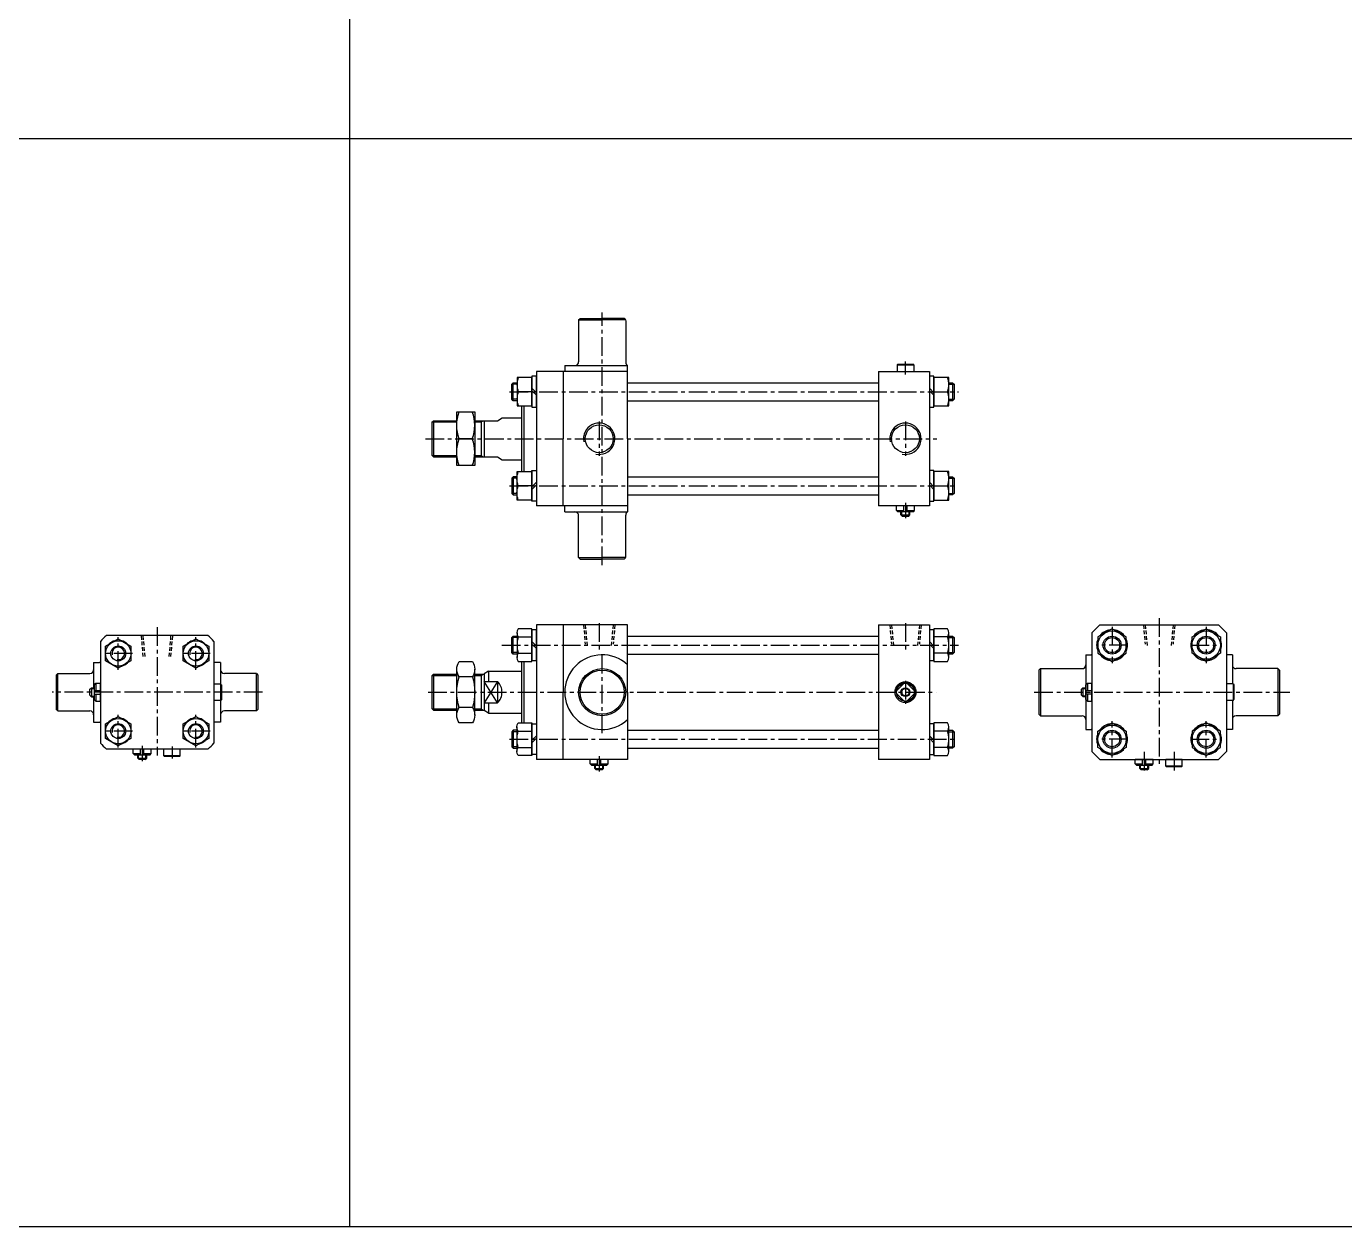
# Model space of a CAD drawing. Extents: x -819 to 29893, y -8942 to 9886.
# Drawn here: x 1222 to 2104, y 1846 to 2649 of the extents above; entities that cross this region are included whole.
import ezdxf

# ---------------------------------------------------------------- set-up
doc = ezdxf.new("R2010")
doc.units = 0
doc.header["$LTSCALE"] = 10
doc.header["$MEASUREMENT"] = 0
for name, pattern in [('CENTER', [2, 1.25, -0.25, 0.25, -0.25]), ('CENTERX2', [4, 2.5, -0.5, 0.5, -0.5]), ('HIDDEN', [0.375, 0.25, -0.125])]:
    doc.linetypes.add(name, pattern=pattern)
doc.layers.get('0').update_dxf_attribs({"linetype": 'CONTINUOUS'})
doc.layers.get('DEFPOINTS').update_dxf_attribs({"linetype": 'CONTINUOUS'})
for name, color, linetype in [('CEN', 1, 'CENTERX2'), ('CENTER', 1, 'CENTER'), ('ML', 7, 'CONTINUOUS'), ('THIN', 3, 'CONTINUOUS')]:
    doc.layers.add(name, color=color, linetype=linetype)

msp = doc.modelspace()

# ---------------------------------------------------------------- linework, layer by layer
for p, q in [((1438, 1845.54), (1438, 3452.3)), ((0, 2573.92), (4840.22, 2573.92)), ((0, 1845.54), (4840.22, 1845.54))]:
    msp.add_line(p, q)
at = {"layer": 'CEN', "color": 1, "linetype": 'CENTER'}
for p, q in [((1319.1, 2166.83), (1319.1, 2158.94)), ((1969.76, 2163.27), (1969.76, 2149.27)), ((1989.76, 2163.27), (1989.76, 2150.27))]:
    msp.add_line(p, q, dxfattribs=at)
at = {"layer": 'CENTER'}
for p, q in [((1948.26, 2246.94), (1948.26, 2222.6)), ((2011.26, 2246.94), (2011.26, 2222.6)), ((1283.08, 2218.31), (1283.08, 2240.1)), ((1335.08, 2218.31), (1335.08, 2240.1)), ((1958.81, 2234.77), (1937.71, 2234.77)), ((2000.71, 2234.77), (2021.81, 2234.77)), ((1292.53, 2229.21), (1273.63, 2229.21)), ((1344.53, 2229.21), (1325.63, 2229.21)), ((1283.08, 2166.31), (1283.08, 2188.1)), ((1335.08, 2166.31), (1335.08, 2188.1)), ((1948.26, 2159.6), (1948.26, 2183.94)), ((2011.26, 2159.6), (2011.26, 2183.94)), ((1292.53, 2177.21), (1273.63, 2177.21)), ((1344.53, 2177.21), (1325.63, 2177.21)), ((1958.81, 2171.77), (1937.71, 2171.77)), ((2000.71, 2171.77), (2021.81, 2171.77))]:
    msp.add_line(p, q, dxfattribs=at)
at = {"layer": 'DEFPOINTS', "color": 0, "linetype": 'ByBlock'}
msp.add_point((1930.76, 2178.27), dxfattribs=at)
at = {"layer": 'ML'}
for p, q in [((1591.21, 2452.39), (1592.21, 2453.39)), ((1622.71, 2452.39), (1621.71, 2453.39)), ((1591.21, 2452.39), (1591.21, 2424.39)), ((1591.21, 2452.39), (1606.96, 2452.39)), ((1622.71, 2452.39), (1606.96, 2452.39)), ((1622.71, 2452.06), (1622.71, 2424.06)), ((1562.96, 2417.89), (1562.96, 2327.89)), ((1580.96, 2417.89), (1562.96, 2417.89)), ((1623.96, 2417.89), (1580.96, 2417.89)), ((1580.96, 2417.89), (1580.96, 2372.89)), ((1581.96, 2421.89), (1581.96, 2417.89)), ((1623.96, 2417.89), (1623.96, 2421.89)), ((1623.96, 2372.89), (1623.96, 2417.89)), ((1791.96, 2417.89), (1825.96, 2417.89)), ((1791.96, 2417.89), (1791.96, 2372.89)), ((1804.46, 2422.39), (1804.96, 2422.89)), ((1804.46, 2422.39), (1815.46, 2422.39)), ((1804.46, 2417.89), (1815.46, 2417.89)), ((1804.96, 2422.89), (1814.96, 2422.89)), ((1815.46, 2422.39), (1814.96, 2422.89)), ((1825.96, 2417.89), (1825.96, 2327.89)), ((1547.4, 2398.39), (1547.4, 2410.39)), ((1841.51, 2410.39), (1841.51, 2398.39)), ((1559.96, 2404.39), (1550.8, 2404.39)), ((1559.96, 2406.74), (1562.96, 2403.74)), ((1559.96, 2405.04), (1562.96, 2402.04)), ((1828.96, 2403.74), (1825.96, 2406.74)), ((1828.96, 2402.04), (1825.96, 2405.04)), ((1828.96, 2404.39), (1838.11, 2404.39)), ((1552.96, 2394.89), (1552.96, 2350.89)), ((1554.46, 2394.89), (1554.46, 2350.89)), ((1492.96, 2383.89), (1493.96, 2384.89)), ((1492.96, 2383.89), (1492.96, 2361.89)), ((1493.96, 2384.89), (1493.96, 2360.89)), ((1525.96, 2384.89), (1525.96, 2360.89)), ((1527.96, 2384.89), (1527.96, 2360.89)), ((1527.96, 2384.89), (1536.96, 2384.89)), ((1536.96, 2384.89), (1539.96, 2386.89)), ((1520.04, 2372.89), (1511.25, 2372.89)), ((1580.96, 2327.89), (1580.96, 2372.89)), ((1623.96, 2372.89), (1623.96, 2327.89)), ((1791.96, 2372.89), (1791.96, 2327.89)), ((1492.96, 2361.89), (1493.96, 2360.89)), ((1536.96, 2360.89), (1539.96, 2358.89)), ((1547.4, 2347.39), (1547.4, 2335.39)), ((1841.51, 2347.39), (1841.51, 2335.39)), ((1559.96, 2341.39), (1550.8, 2341.39)), ((1559.96, 2340.74), (1562.96, 2343.74)), ((1559.96, 2339.04), (1562.96, 2342.04)), ((1828.96, 2340.74), (1825.96, 2343.74)), ((1828.96, 2339.04), (1825.96, 2342.04)), ((1828.96, 2341.39), (1838.11, 2341.39)), ((1580.96, 2327.89), (1562.96, 2327.89)), ((1623.96, 2327.89), (1580.96, 2327.89)), ((1581.96, 2323.89), (1581.96, 2327.89)), ((1591.21, 2293.39), (1591.21, 2321.39)), ((1622.71, 2293.73), (1622.71, 2321.73)), ((1623.96, 2327.89), (1623.96, 2323.89)), ((1825.96, 2327.89), (1791.96, 2327.89)), ((1815.96, 2327.89), (1803.96, 2327.89)), ((1803.96, 2324.89), (1803.96, 2327.89)), ((1803.96, 2324.89), (1808.77, 2324.89)), ((1804.96, 2323.89), (1803.96, 2324.89)), ((1814.96, 2323.89), (1804.96, 2323.89)), ((1806.96, 2321.89), (1806.96, 2323.89)), ((1807.96, 2320.89), (1806.96, 2321.89)), ((1806.96, 2321.89), (1812.96, 2321.89)), ((1811.96, 2320.89), (1807.96, 2320.89)), ((1808.77, 2323.89), (1808.77, 2327.89)), ((1811.15, 2323.89), (1811.15, 2327.89)), ((1811.15, 2324.89), (1815.96, 2324.89)), ((1811.96, 2320.89), (1812.96, 2321.89)), ((1812.96, 2321.89), (1812.96, 2323.89)), ((1814.96, 2323.89), (1815.96, 2324.89)), ((1815.96, 2324.89), (1815.96, 2327.89)), ((1591.21, 2293.39), (1606.96, 2293.39)), ((1591.21, 2293.39), (1592.21, 2292.39)), ((1622.71, 2293.39), (1606.96, 2293.39)), ((1622.71, 2293.39), (1621.71, 2292.39)), ((1343.12, 2241.21), (1275.09, 2241.21)), ((1549.96, 2243), (1549.96, 2226.54)), ((1580.96, 2248.27), (1562.96, 2248.27)), ((1562.96, 2248.27), (1562.96, 2158.27)), ((1623.96, 2248.27), (1580.96, 2248.27)), ((1580.96, 2248.27), (1580.96, 2203.27)), ((1623.96, 2203.27), (1623.96, 2248.27)), ((1791.96, 2248.27), (1825.96, 2248.27)), ((1791.96, 2248.27), (1791.96, 2203.27)), ((1825.96, 2248.27), (1825.96, 2158.27)), ((1838.96, 2226.54), (1838.96, 2243)), ((1934.76, 2242.96), (1934.76, 2163.58)), ((1940.07, 2248.27), (2019.45, 2248.27)), ((2024.76, 2242.96), (2024.76, 2163.58)), ((1271.08, 2237.2), (1271.08, 2169.22)), ((1347.08, 2237.25), (1347.08, 2169.17)), ((1547.4, 2228.77), (1547.4, 2240.77)), ((1550.8, 2240.25), (1559.96, 2240.25)), ((1559.96, 2237.12), (1562.96, 2234.12)), ((1559.96, 2235.42), (1562.96, 2232.42)), ((1828.96, 2234.12), (1825.96, 2237.12)), ((1828.96, 2232.42), (1825.96, 2235.42)), ((1838.11, 2240.25), (1828.96, 2240.25)), ((1841.51, 2240.77), (1841.51, 2228.77)), ((1550.8, 2229.29), (1559.96, 2229.29)), ((1552.96, 2223.8), (1552.96, 2182.74)), ((1554.46, 2223.8), (1554.46, 2182.74)), ((1838.11, 2229.29), (1828.96, 2229.29)), ((1930.76, 2228.27), (1930.76, 2221.52)), ((1930.76, 2228.27), (1934.26, 2228.27)), ((2028.76, 2228.27), (2025.26, 2228.27)), ((2028.76, 2228.27), (2028.76, 2208.77)), ((1242.58, 2215.71), (1241.58, 2214.71)), ((1242.58, 2215.71), (1264.08, 2215.71)), ((1242.58, 2190.71), (1242.58, 2215.71)), ((1266.58, 2223.21), (1266.58, 2206.21)), ((1266.58, 2223.21), (1270.58, 2223.21)), ((1351.58, 2223.21), (1347.58, 2223.21)), ((1351.58, 2223.21), (1351.58, 2208.21)), ((1375.58, 2215.71), (1354.08, 2215.71)), ((1375.58, 2190.71), (1375.58, 2215.71)), ((1375.58, 2215.71), (1376.58, 2214.71)), ((1492.96, 2214.27), (1493.96, 2215.27)), ((1493.96, 2215.27), (1493.96, 2191.27)), ((1509.64, 2187.9), (1509.64, 2218.64)), ((1521.64, 2187.9), (1521.64, 2218.64)), ((1525.96, 2215.27), (1525.96, 2191.27)), ((1530.96, 2217.27), (1527.96, 2215.54)), ((1527.96, 2215.54), (1527.96, 2191)), ((1530.96, 2217.27), (1530.96, 2210.48)), ((1900.26, 2219.02), (1899.26, 2218.02)), ((1899.26, 2218.02), (1899.26, 2188.52)), ((1900.26, 2219.02), (1928.26, 2219.02)), ((1900.26, 2219.02), (1900.26, 2187.52)), ((1930.76, 2221.52), (1930.76, 2178.27)), ((2059.26, 2219.02), (2031.26, 2219.02)), ((2059.26, 2219.02), (2059.26, 2187.52)), ((2059.26, 2219.02), (2060.26, 2218.02)), ((2060.26, 2218.02), (2060.26, 2188.52)), ((1241.58, 2214.71), (1241.58, 2191.71)), ((1264.08, 2205.21), (1265.08, 2206.21)), ((1265.08, 2206.21), (1265.08, 2200.21)), ((1265.08, 2206.21), (1267.08, 2206.21)), ((1267.08, 2208.21), (1268.08, 2209.21)), ((1267.08, 2198.21), (1267.08, 2208.21)), ((1268.08, 2209.21), (1271.08, 2209.21)), ((1268.08, 2209.21), (1268.08, 2204.4)), ((1271.08, 2197.21), (1271.08, 2209.21)), ((1351.58, 2208.71), (1351.58, 2197.71)), ((1351.58, 2208.71), (1352.08, 2208.21)), ((1352.08, 2208.21), (1352.08, 2198.21)), ((1376.58, 2214.71), (1376.58, 2191.71)), ((1492.96, 2214.27), (1492.96, 2192.27)), ((1520.06, 2213.52), (1511.23, 2213.52)), ((1527.96, 2210.48), (1536.96, 2210.48)), ((1536.96, 2210.48), (1536.96, 2196.06)), ((1808.77, 2209.15), (1804.08, 2204.46)), ((1811.15, 2209.15), (1815.84, 2204.46)), ((1927.76, 2205.27), (1928.76, 2206.27)), ((1928.76, 2206.27), (1928.76, 2200.27)), ((1928.76, 2206.27), (1930.76, 2206.27)), ((1930.76, 2208.27), (1931.76, 2209.27)), ((1930.76, 2198.27), (1930.76, 2208.27)), ((1931.76, 2209.27), (1934.76, 2209.27)), ((1931.76, 2209.27), (1931.76, 2204.46)), ((1934.76, 2197.27), (1934.76, 2209.27)), ((2024.76, 2208.77), (2024.76, 2197.77)), ((2029.26, 2208.77), (2029.26, 2197.77)), ((2029.26, 2208.77), (2029.76, 2208.27)), ((2029.76, 2208.27), (2029.76, 2198.27)), ((1264.08, 2201.21), (1264.08, 2205.21)), ((1264.08, 2201.21), (1265.08, 2200.21)), ((1265.08, 2200.21), (1267.08, 2200.21)), ((1266.58, 2200.21), (1266.58, 2183.21)), ((1267.08, 2204.4), (1271.08, 2204.4)), ((1267.08, 2202.02), (1271.08, 2202.02)), ((1267.08, 2198.21), (1268.08, 2197.21)), ((1268.08, 2202.02), (1268.08, 2197.21)), ((1268.08, 2197.21), (1271.08, 2197.21)), ((1351.58, 2198.21), (1351.58, 2183.21)), ((1351.58, 2197.71), (1352.08, 2198.21)), ((1580.96, 2158.27), (1580.96, 2203.27)), ((1623.96, 2203.27), (1623.96, 2158.27)), ((1791.96, 2203.27), (1791.96, 2158.27)), ((1804.08, 2202.08), (1808.77, 2197.39)), ((1815.84, 2202.08), (1811.15, 2197.39)), ((1927.76, 2201.27), (1927.76, 2205.27)), ((1927.76, 2201.27), (1928.76, 2200.27)), ((1928.76, 2200.27), (1930.76, 2200.27)), ((1930.76, 2204.46), (1934.76, 2204.46)), ((1930.76, 2202.08), (1934.76, 2202.08)), ((1930.76, 2198.27), (1931.76, 2197.27)), ((1931.76, 2202.08), (1931.76, 2197.27)), ((1931.76, 2197.27), (1934.76, 2197.27)), ((2028.76, 2197.77), (2028.76, 2178.27)), ((2029.26, 2197.77), (2029.76, 2198.27)), ((1242.58, 2190.71), (1241.58, 2191.71)), ((1242.58, 2190.71), (1264.08, 2190.71)), ((1375.58, 2190.71), (1354.08, 2190.71)), ((1375.58, 2190.71), (1376.58, 2191.71)), ((1492.96, 2192.27), (1493.96, 2191.27)), ((1520.06, 2193.02), (1511.23, 2193.02)), ((1527.96, 2196.06), (1536.96, 2196.06)), ((1530.96, 2189.27), (1527.96, 2191)), ((1530.96, 2196.06), (1530.96, 2189.27)), ((1899.26, 2188.52), (1900.26, 2187.52)), ((2060.26, 2188.52), (2059.26, 2187.52)), ((1266.58, 2183.21), (1270.58, 2183.21)), ((1351.58, 2183.21), (1347.58, 2183.21)), ((1549.96, 2163.54), (1549.96, 2180)), ((1838.96, 2163.54), (1838.96, 2180)), ((1900.26, 2187.52), (1928.26, 2187.52)), ((2059.26, 2187.52), (2031.26, 2187.52)), ((1547.4, 2177.77), (1547.4, 2165.77)), ((1550.8, 2177.25), (1559.96, 2177.25)), ((1559.96, 2171.12), (1562.96, 2174.12)), ((1559.96, 2169.42), (1562.96, 2172.42)), ((1828.96, 2171.12), (1825.96, 2174.12)), ((1828.96, 2169.42), (1825.96, 2172.42)), ((1838.11, 2177.25), (1828.96, 2177.25)), ((1841.51, 2177.77), (1841.51, 2165.77)), ((1930.76, 2178.27), (1934.26, 2178.27)), ((2028.76, 2178.27), (2025.26, 2178.27)), ((1343.12, 2165.21), (1275.09, 2165.21)), ((1305.1, 2165.21), (1293.1, 2165.21)), ((1293.1, 2162.21), (1293.1, 2165.21)), ((1293.1, 2162.21), (1297.91, 2162.21)), ((1294.1, 2161.21), (1293.1, 2162.21)), ((1297.91, 2161.21), (1297.91, 2165.21)), ((1300.29, 2161.21), (1300.29, 2165.21)), ((1300.29, 2162.21), (1305.1, 2162.21)), ((1304.1, 2161.21), (1305.1, 2162.21)), ((1305.1, 2162.21), (1305.1, 2165.21)), ((1550.8, 2166.29), (1559.96, 2166.29)), ((1838.11, 2166.29), (1828.96, 2166.29)), ((1304.1, 2161.21), (1294.1, 2161.21)), ((1296.1, 2159.21), (1296.1, 2161.21)), ((1296.1, 2159.21), (1302.1, 2159.21)), ((1297.1, 2158.21), (1296.1, 2159.21)), ((1301.1, 2158.21), (1297.1, 2158.21)), ((1301.1, 2158.21), (1302.1, 2159.21)), ((1302.1, 2159.21), (1302.1, 2161.21)), ((1324.6, 2160.71), (1313.6, 2160.71)), ((1313.6, 2160.71), (1314.1, 2160.21)), ((1324.1, 2160.21), (1314.1, 2160.21)), ((1324.6, 2160.71), (1324.1, 2160.21)), ((1580.96, 2158.27), (1562.96, 2158.27)), ((1623.96, 2158.27), (1580.96, 2158.27)), ((1610.96, 2158.27), (1598.96, 2158.27)), ((1598.96, 2155.27), (1598.96, 2158.27)), ((1598.96, 2155.27), (1603.77, 2155.27)), ((1599.96, 2154.27), (1598.96, 2155.27)), ((1609.96, 2154.27), (1599.96, 2154.27)), ((1601.96, 2152.27), (1601.96, 2154.27)), ((1603.77, 2154.27), (1603.77, 2158.27)), ((1606.15, 2154.27), (1606.15, 2158.27)), ((1606.15, 2155.27), (1610.96, 2155.27)), ((1607.96, 2152.27), (1607.96, 2154.27)), ((1609.96, 2154.27), (1610.96, 2155.27)), ((1610.96, 2155.27), (1610.96, 2158.27)), ((1825.96, 2158.27), (1791.96, 2158.27)), ((1940.07, 2158.27), (2019.45, 2158.27)), ((1975.76, 2158.27), (1963.76, 2158.27)), ((1963.76, 2155.27), (1963.76, 2158.27)), ((1963.76, 2155.27), (1968.57, 2155.27)), ((1964.76, 2154.27), (1963.76, 2155.27)), ((1974.76, 2154.27), (1964.76, 2154.27)), ((1966.76, 2152.27), (1966.76, 2154.27)), ((1968.57, 2154.27), (1968.57, 2158.27)), ((1970.95, 2154.27), (1970.95, 2158.27)), ((1970.95, 2155.27), (1975.76, 2155.27)), ((1972.76, 2152.27), (1972.76, 2154.27)), ((1974.76, 2154.27), (1975.76, 2155.27)), ((1975.76, 2155.27), (1975.76, 2158.27)), ((1995.26, 2158.27), (1984.26, 2158.27)), ((1984.26, 2153.77), (1984.76, 2153.27)), ((1995.26, 2153.77), (1984.26, 2153.77)), ((1994.76, 2153.27), (1984.76, 2153.27)), ((1995.26, 2153.77), (1994.76, 2153.27)), ((1601.96, 2152.27), (1607.96, 2152.27)), ((1602.96, 2151.27), (1601.96, 2152.27)), ((1606.96, 2151.27), (1602.96, 2151.27)), ((1606.96, 2151.27), (1607.96, 2152.27)), ((1966.76, 2152.27), (1972.76, 2152.27)), ((1967.76, 2151.27), (1966.76, 2152.27)), ((1971.76, 2151.27), (1967.76, 2151.27)), ((1971.76, 2151.27), (1972.76, 2152.27))]:
    msp.add_line(p, q, dxfattribs=at)
at = {"layer": 'ML', "color": 7, "linetype": 'Continuous'}
for p, q in [((1592.21, 2453.39), (1606.96, 2453.39)), ((1621.71, 2453.39), (1606.96, 2453.39)), ((1581.96, 2421.89), (1623.96, 2421.89)), ((1804.46, 2422.39), (1804.46, 2417.89)), ((1815.46, 2422.39), (1815.46, 2417.89)), ((1623.96, 2410.39), (1791.96, 2410.39)), ((1623.96, 2398.39), (1791.96, 2398.39)), ((1493.96, 2384.89), (1509.64, 2384.89)), ((1521.64, 2384.89), (1527.96, 2384.89)), ((1539.96, 2386.89), (1552.96, 2386.89)), ((1493.96, 2360.89), (1509.64, 2360.89)), ((1521.64, 2360.89), (1527.96, 2360.89)), ((1527.96, 2360.89), (1536.96, 2360.89)), ((1539.96, 2358.89), (1552.96, 2358.89)), ((1623.96, 2347.39), (1791.96, 2347.39)), ((1623.96, 2335.39), (1791.96, 2335.39)), ((1581.96, 2323.89), (1623.96, 2323.89)), ((1592.21, 2292.39), (1606.96, 2292.39)), ((1621.71, 2292.39), (1606.96, 2292.39)), ((1623.96, 2240.77), (1791.96, 2240.77)), ((1623.96, 2228.77), (1791.96, 2228.77)), ((1493.96, 2215.27), (1509.64, 2215.27)), ((1521.64, 2215.27), (1527.96, 2215.27)), ((1530.96, 2217.27), (1552.96, 2217.27)), ((1351.58, 2208.71), (1347.08, 2208.71)), ((2029.26, 2208.77), (2024.76, 2208.77)), ((1351.58, 2197.71), (1347.08, 2197.71)), ((2029.26, 2197.77), (2024.76, 2197.77)), ((1493.96, 2191.27), (1509.64, 2191.27)), ((1521.64, 2191.27), (1527.96, 2191.27)), ((1530.96, 2189.27), (1552.96, 2189.27)), ((1623.96, 2177.77), (1791.96, 2177.77)), ((1313.6, 2160.71), (1313.6, 2165.21)), ((1324.6, 2160.71), (1324.6, 2165.21)), ((1623.96, 2165.77), (1791.96, 2165.77)), ((1984.26, 2153.77), (1984.26, 2158.27)), ((1995.26, 2153.77), (1995.26, 2158.27))]:
    msp.add_line(p, q, dxfattribs=at)
at = {"layer": 'ML', "color": 1, "linetype": 'CENTER'}
for p, q in [((1606.96, 2288.37), (1606.96, 2457.42)), ((1809.96, 2415.88), (1809.96, 2424.58)), ((1544.88, 2404.39), (1845.49, 2404.39)), ((1604.96, 2384.42), (1604.96, 2361.37)), ((1809.96, 2384.42), (1809.96, 2361.37)), ((1488.6, 2372.89), (1830.89, 2372.89)), ((1544.88, 2341.39), (1844.55, 2341.39)), ((1809.96, 2330.09), (1809.96, 2319.74)), ((1979.76, 2252.77), (1979.76, 2153.77)), ((1309.08, 2246.71), (1309.08, 2160.85)), ((1604.96, 2249.44), (1604.96, 2231.25)), ((1809.96, 2249.44), (1809.96, 2229.7)), ((1539.88, 2234.77), (1845.49, 2234.77)), ((1606.96, 2175.77), (1606.96, 2230.77)), ((1809.96, 2210.97), (1809.96, 2195.57)), ((1379.63, 2203.21), (1238.93, 2203.21)), ((1490.41, 2203.27), (1830.57, 2203.27)), ((1896.2, 2203.27), (2067.21, 2203.27)), ((1544.88, 2171.77), (1844.55, 2171.77)), ((1299.1, 2167.4), (1299.1, 2157.05)), ((1604.96, 2160.46), (1604.96, 2150.11))]:
    msp.add_line(p, q, dxfattribs=at)
at = {"layer": 'ML', "color": 2, "linetype": 'Continuous'}
for p, q in [((1493.21, 2384.14), (1509.64, 2384.14)), ((1521.64, 2384.14), (1525.96, 2384.14)), ((1493.21, 2361.64), (1509.64, 2361.64)), ((1521.64, 2361.64), (1525.96, 2361.64)), ((1493.21, 2214.52), (1509.64, 2214.52)), ((1521.64, 2214.52), (1525.96, 2214.52)), ((1493.21, 2192.02), (1509.64, 2192.02)), ((1521.64, 2192.02), (1525.96, 2192.02))]:
    msp.add_line(p, q, dxfattribs=at)
at = {"layer": 'ML', "color": 2}
for p, q in [((1525.96, 2384.14), (1527.26, 2384.89)), ((1525.96, 2361.64), (1527.26, 2360.89)), ((1807.46, 2321.39), (1807.46, 2323.89)), ((1812.46, 2321.39), (1812.46, 2323.89)), ((1525.96, 2214.52), (1527.26, 2215.27)), ((1536.96, 2210.48), (1527.96, 2196.06)), ((1536.96, 2196.06), (1527.96, 2210.48)), ((1264.58, 2205.71), (1267.08, 2205.71)), ((1264.58, 2200.71), (1267.08, 2200.71)), ((1928.26, 2205.77), (1930.76, 2205.77)), ((1928.26, 2200.77), (1930.76, 2200.77)), ((1525.96, 2192.02), (1527.26, 2191.27)), ((1296.6, 2158.71), (1296.6, 2161.21)), ((1301.6, 2158.71), (1301.6, 2161.21)), ((1602.46, 2151.77), (1602.46, 2154.27)), ((1607.46, 2151.77), (1607.46, 2154.27)), ((1967.26, 2151.77), (1967.26, 2154.27)), ((1972.26, 2151.77), (1972.26, 2154.27))]:
    msp.add_line(p, q, dxfattribs=at)
at = {"layer": 'ML', "color": 6, "linetype": 'HIDDEN'}
for p, q in [((1299.83, 2227.21), (1298.6, 2241.21)), ((1300.99, 2227.21), (1299.76, 2241.21)), ((1317.17, 2227.21), (1318.39, 2241.21)), ((1318.33, 2227.21), (1319.56, 2241.21)), ((1594.48, 2248.27), (1595.6, 2235.43)), ((1595.64, 2248.27), (1596.87, 2234.27)), ((1614.27, 2248.27), (1613.05, 2234.27)), ((1615.43, 2248.27), (1614.31, 2235.43)), ((1799.48, 2248.27), (1800.6, 2235.43)), ((1800.64, 2248.27), (1801.87, 2234.27)), ((1819.27, 2248.27), (1818.05, 2234.27)), ((1820.43, 2248.27), (1819.31, 2235.43)), ((1969.28, 2248.27), (1970.41, 2235.43)), ((1970.44, 2248.27), (1971.67, 2234.27)), ((1989.07, 2248.27), (1987.85, 2234.27)), ((1990.24, 2248.27), (1989.11, 2235.43))]:
    msp.add_line(p, q, dxfattribs=at)
at = {"layer": 'ML'}
for points in [[(1549.96, 2398.39), (1547.4, 2398.39), (1546.46, 2399.34), (1546.46, 2409.45), (1547.4, 2410.39), (1549.96, 2410.39)], [(1562.96, 2394.09), (1562.96, 2414.69), (1559.96, 2414.69), (1559.96, 2394.09), (1562.96, 2394.09)], [(1825.96, 2414.69), (1825.96, 2394.09), (1828.96, 2394.09), (1828.96, 2414.69), (1825.96, 2414.69)], [(1838.96, 2410.39), (1841.51, 2410.39), (1842.46, 2409.45), (1842.46, 2399.34), (1841.51, 2398.39), (1838.96, 2398.39)], [(1549.96, 2347.39), (1547.4, 2347.39), (1546.46, 2346.45), (1546.46, 2336.34), (1547.4, 2335.39), (1549.96, 2335.39)], [(1562.96, 2351.69), (1562.96, 2331.09), (1559.96, 2331.09), (1559.96, 2351.69), (1562.96, 2351.69)], [(1825.96, 2351.69), (1825.96, 2331.09), (1828.96, 2331.09), (1828.96, 2351.69), (1825.96, 2351.69)], [(1838.96, 2347.39), (1841.51, 2347.39), (1842.46, 2346.45), (1842.46, 2336.34), (1841.51, 2335.39), (1838.96, 2335.39)], [(1562.96, 2224.47), (1562.96, 2245.07), (1559.96, 2245.07), (1559.96, 2224.47), (1562.96, 2224.47)], [(1825.96, 2245.07), (1825.96, 2224.47), (1828.96, 2224.47), (1828.96, 2245.07), (1825.96, 2245.07)], [(1938.76, 2240.25), (1938.76, 2229.29), (1948.26, 2223.8), (1957.76, 2229.29), (1957.76, 2240.25), (1948.26, 2245.74), (1938.76, 2240.25)], [(2020.76, 2240.25), (2020.76, 2229.29), (2011.26, 2223.8), (2001.76, 2229.29), (2001.76, 2240.25), (2011.26, 2245.74), (2020.76, 2240.25)], [(1274.58, 2224.3), (1274.58, 2234.11), (1283.08, 2239.02), (1291.58, 2234.11), (1291.58, 2224.3), (1283.08, 2219.39), (1274.58, 2224.3)], [(1326.58, 2224.3), (1326.58, 2234.11), (1335.08, 2239.02), (1343.58, 2234.11), (1343.58, 2224.3), (1335.08, 2219.39), (1326.58, 2224.3)], [(1549.96, 2228.77), (1547.4, 2228.77), (1546.46, 2229.72), (1546.46, 2239.82), (1547.4, 2240.77), (1549.96, 2240.77)], [(1838.96, 2240.77), (1841.51, 2240.77), (1842.46, 2239.82), (1842.46, 2229.72), (1841.51, 2228.77), (1838.96, 2228.77)], [(1274.58, 2172.3), (1274.58, 2182.11), (1283.08, 2187.02), (1291.58, 2182.11), (1291.58, 2172.3), (1283.08, 2167.39), (1274.58, 2172.3)], [(1326.58, 2172.3), (1326.58, 2182.11), (1335.08, 2187.02), (1343.58, 2182.11), (1343.58, 2172.3), (1335.08, 2167.39), (1326.58, 2172.3)], [(1562.96, 2182.07), (1562.96, 2161.47), (1559.96, 2161.47), (1559.96, 2182.07), (1562.96, 2182.07)], [(1825.96, 2182.07), (1825.96, 2161.47), (1828.96, 2161.47), (1828.96, 2182.07), (1825.96, 2182.07)], [(1938.76, 2166.29), (1938.76, 2177.25), (1948.26, 2182.74), (1957.76, 2177.25), (1957.76, 2166.29), (1948.26, 2160.8), (1938.76, 2166.29)], [(2020.76, 2166.29), (2020.76, 2177.25), (2011.26, 2182.74), (2001.76, 2177.25), (2001.76, 2166.29), (2011.26, 2160.8), (2020.76, 2166.29)], [(1549.96, 2177.77), (1547.4, 2177.77), (1546.46, 2176.82), (1546.46, 2166.72), (1547.4, 2165.77), (1549.96, 2165.77)], [(1838.96, 2177.77), (1841.51, 2177.77), (1842.46, 2176.82), (1842.46, 2166.72), (1841.51, 2165.77), (1838.96, 2165.77)]]:
    msp.add_lwpolyline(points, dxfattribs=at)
for points in [[(1559.96, 2413.89), (1549.96, 2413.89), (1549.96, 2394.89), (1559.96, 2394.89)], [(1828.96, 2394.89), (1838.96, 2394.89), (1838.96, 2413.89), (1828.96, 2413.89)], [(1521.64, 2354.89), (1509.64, 2354.89), (1509.64, 2390.89), (1521.64, 2390.89)], [(1559.96, 2331.89), (1549.96, 2331.89), (1549.96, 2350.89), (1559.96, 2350.89)], [(1828.96, 2331.89), (1838.96, 2331.89), (1838.96, 2350.89), (1828.96, 2350.89)]]:
    msp.add_lwpolyline(points, close=True, dxfattribs=at)
for points in [[(1550.8, 2413.89, 0.178633), (1550.8, 2404.39, 0.178633), (1550.8, 2394.89)], [(1838.11, 2394.89, 0.178633), (1838.11, 2404.39, 0.178633), (1838.11, 2413.89)], [(1511.25, 2354.89, -0.178633), (1511.25, 2372.89, -0.178633), (1511.25, 2390.89)], [(1520.04, 2354.89, 0.178633), (1520.04, 2372.89, 0.178633), (1520.04, 2390.89)], [(1550.8, 2331.89, -0.178633), (1550.8, 2341.39, -0.178633), (1550.8, 2350.89)], [(1838.11, 2331.89, 0.178633), (1838.11, 2341.39, 0.178633), (1838.11, 2350.89)], [(1559.96, 2245.74), (1550.8, 2245.74, 0.309401), (1550.8, 2240.25, 0.154701), (1550.8, 2229.29, 0.309401), (1550.8, 2223.8), (1559.96, 2223.8), (1559.96, 2245.74)], [(1828.96, 2223.8), (1838.11, 2223.8, 0.309401), (1838.11, 2229.29, 0.154701), (1838.11, 2240.25, 0.309401), (1838.11, 2245.74), (1828.96, 2245.74), (1828.96, 2223.8)], [(1520.06, 2193.02, -0.309401), (1520.06, 2182.77), (1511.23, 2182.77, -0.309401), (1511.23, 2193.02, -0.154701), (1511.23, 2213.52, -0.309401), (1511.23, 2223.77), (1520.06, 2223.77, -0.309401), (1520.06, 2213.52, -0.154701), (1520.06, 2193.02, 0.178633)], [(1559.96, 2160.8), (1550.8, 2160.8, -0.309401), (1550.8, 2166.29, -0.154701), (1550.8, 2177.25, -0.309401), (1550.8, 2182.74), (1559.96, 2182.74), (1559.96, 2160.8)], [(1828.96, 2160.8), (1838.11, 2160.8, 0.309401), (1838.11, 2166.29, 0.154701), (1838.11, 2177.25, 0.309401), (1838.11, 2182.74), (1828.96, 2182.74), (1828.96, 2160.8)]]:
    msp.add_lwpolyline(points, format="xyb", dxfattribs=at)
for centre, radius in [((1604.96, 2372.89), 9.32), ((1809.96, 2372.89), 9.32), ((1948.26, 2234.77), 9.5), ((2011.26, 2234.77), 9.5), ((1283.08, 2229.21), 8.5), ((1283.08, 2229.21), 5), ((1335.08, 2229.21), 8.5), ((1335.08, 2229.21), 5), ((1948.26, 2234.77), 6), ((2011.26, 2234.77), 6), ((1606.96, 2203.27), 15.75), ((1606.96, 2203.27), 14.75), ((1809.96, 2203.27), 7), ((1809.96, 2203.27), 6), ((1809.96, 2203.27), 3), ((1283.08, 2177.21), 8.5), ((1283.08, 2177.21), 5), ((1335.08, 2177.21), 8.5), ((1335.08, 2177.21), 5), ((1948.26, 2171.77), 9.5), ((2011.26, 2171.77), 9.5), ((1948.26, 2171.77), 6), ((2011.26, 2171.77), 6)]:
    msp.add_circle(centre, radius, dxfattribs=at)
at = {"layer": 'ML', "color": 2}
for centre, radius in [((1948.26, 2234.77), 5.05), ((2011.26, 2234.77), 5.05), ((1809.96, 2203.27), 2.5), ((1948.26, 2171.77), 5.05), ((2011.26, 2171.77), 5.05)]:
    msp.add_circle(centre, radius, dxfattribs=at)
at = {"layer": 'ML'}
for centre, radius, start, end in [((1588.71, 2424.39), 2.5, 270, 0), ((1625.21, 2424.06), 2.5, 180, 240), ((1588.71, 2321.39), 2.5, 0, 90), ((1625.21, 2321.73), 2.5, 120, 180), ((1309.1, 2203.21), 51, 131.83248, 138.20623), ((1309.1, 2203.21), 51, 41.87116, 48.16752), ((1979.76, 2203.27), 60, 131.40962, 138.59038), ((1948.26, 2234.77), 10.3, 97.26914, 142.73086), ((1948.26, 2234.77), 10.3, 37.26914, 82.73086), ((2011.26, 2234.77), 10.3, 97.26914, 142.73086), ((2011.26, 2234.77), 10.3, 37.26914, 82.73086), ((1979.76, 2203.27), 60, 41.40962, 48.59038), ((1283.08, 2229.21), 8.8, 104.99629, 135.00371), ((1283.08, 2229.21), 8.8, 44.99629, 75.00371), ((1335.08, 2229.21), 8.8, 104.99629, 135.00371), ((1335.08, 2229.21), 8.8, 44.99629, 75.00371), ((1948.26, 2234.77), 10.3, 157.26914, 202.73086), ((1948.26, 2234.77), 10.3, 337.26914, 22.73086), ((2011.26, 2234.77), 10.3, 157.26914, 202.73086), ((2011.26, 2234.77), 10.3, 337.26914, 22.73086), ((1270.58, 2223.71), 0.5, 270, 0), ((1283.08, 2229.21), 8.8, 344.99629, 15.00371), ((1335.08, 2229.21), 8.8, 344.99629, 15.00371), ((1347.58, 2223.71), 0.5, 180, 270), ((1606.96, 2203.27), 25, 47.15636, 312.84364), ((1934.26, 2228.77), 0.5, 270, 0), ((1948.26, 2234.77), 10.3, 217.26914, 262.73086), ((1948.26, 2234.77), 10.3, 277.26914, 322.73086), ((2011.26, 2234.77), 10.3, 217.26914, 262.73086), ((2011.26, 2234.77), 10.3, 277.26914, 322.73086), ((2025.26, 2228.77), 0.5, 180, 270), ((1264.08, 2218.21), 2.5, 270, 0), ((1283.08, 2229.21), 8.8, 284.99629, 315.00371), ((1335.08, 2229.21), 8.8, 284.99629, 315.00371), ((1354.08, 2218.21), 2.5, 180, 270), ((1928.26, 2221.52), 2.5, 270, 0), ((2031.26, 2221.52), 2.5, 180, 270), ((1529.79, 2203.27), 10.17, 314.82292, 45.17708), ((1264.08, 2188.21), 2.5, 0, 90), ((1354.08, 2188.21), 2.5, 90, 180), ((1270.58, 2182.71), 0.5, 0, 90), ((1283.08, 2177.21), 8.8, 104.99629, 135.00371), ((1283.08, 2177.21), 8.8, 44.99629, 75.00371), ((1283.08, 2177.21), 8.8, 344.99629, 15.00371), ((1335.08, 2177.21), 8.8, 104.99629, 135.00371), ((1335.08, 2177.21), 8.8, 44.99629, 75.00371), ((1335.08, 2177.21), 8.8, 344.99629, 15.00371), ((1347.58, 2182.71), 0.5, 90, 180), ((1928.26, 2185.02), 2.5, 0, 90), ((1948.26, 2171.77), 10.3, 97.26914, 142.73086), ((1948.26, 2171.77), 10.3, 37.26914, 82.73086), ((2011.26, 2171.77), 10.3, 97.26914, 142.73086), ((2011.26, 2171.77), 10.3, 37.26914, 82.73086), ((2031.26, 2185.02), 2.5, 90, 180), ((1283.08, 2177.21), 8.8, 284.99629, 315.00371), ((1335.08, 2177.21), 8.8, 284.99629, 315.00371), ((1934.26, 2177.77), 0.5, 0, 90), ((1948.26, 2171.77), 10.3, 157.26914, 202.73086), ((1948.26, 2171.77), 10.3, 337.26914, 22.73086), ((2011.26, 2171.77), 10.3, 157.26914, 202.73086), ((2011.26, 2171.77), 10.3, 337.26914, 22.73086), ((2025.26, 2177.77), 0.5, 90, 180), ((1309.1, 2203.21), 51, 221.79377, 228.16752), ((1309.1, 2203.21), 51, 311.83248, 318.12884), ((1979.76, 2203.27), 60, 221.40962, 228.59038), ((1948.26, 2171.77), 10.3, 217.26914, 262.73086), ((1948.26, 2171.77), 10.3, 277.26914, 322.73086), ((2011.26, 2171.77), 10.3, 217.26914, 262.73086), ((2011.26, 2171.77), 10.3, 277.26914, 322.73086), ((1979.76, 2203.27), 60, 311.40962, 318.59038)]:
    msp.add_arc(centre, radius, start, end, dxfattribs=at)
at = {"layer": 'ML', "color": 2}
for centre, radius, start, end in [((1604.96, 2372.89), 10.48, 257.71315, 191.04314), ((1809.96, 2372.89), 10.48, 257.71315, 191.04314), ((1283.08, 2229.21), 4.19, 259.50169, 192.71383), ((1335.08, 2229.21), 4.19, 259.50169, 192.71383), ((1809.96, 2203.27), 6.5, 262.19096, 185.6433), ((1283.08, 2177.21), 4.19, 259.50169, 192.71383), ((1335.08, 2177.21), 4.19, 259.50169, 192.71383)]:
    msp.add_arc(centre, radius, start, end, dxfattribs=at)
at = {"layer": 'THIN', "color": 2}
for p, q in [((1549.96, 2409.45), (1546.46, 2409.45)), ((1838.96, 2409.45), (1842.46, 2409.45)), ((1549.96, 2399.34), (1546.46, 2399.34)), ((1838.96, 2399.34), (1842.46, 2399.34)), ((1549.96, 2346.45), (1546.46, 2346.45)), ((1838.96, 2346.45), (1842.46, 2346.45)), ((1549.96, 2336.34), (1546.46, 2336.34)), ((1838.96, 2336.34), (1842.46, 2336.34)), ((1549.96, 2239.82), (1546.46, 2239.82)), ((1838.96, 2239.82), (1842.46, 2239.82)), ((1549.96, 2229.72), (1546.46, 2229.72)), ((1838.96, 2229.72), (1842.46, 2229.72)), ((1549.96, 2176.82), (1546.46, 2176.82)), ((1838.96, 2176.82), (1842.46, 2176.82)), ((1549.96, 2166.72), (1546.46, 2166.72)), ((1838.96, 2166.72), (1842.46, 2166.72))]:
    msp.add_line(p, q, dxfattribs=at)

doc.saveas('drawing.dxf')
